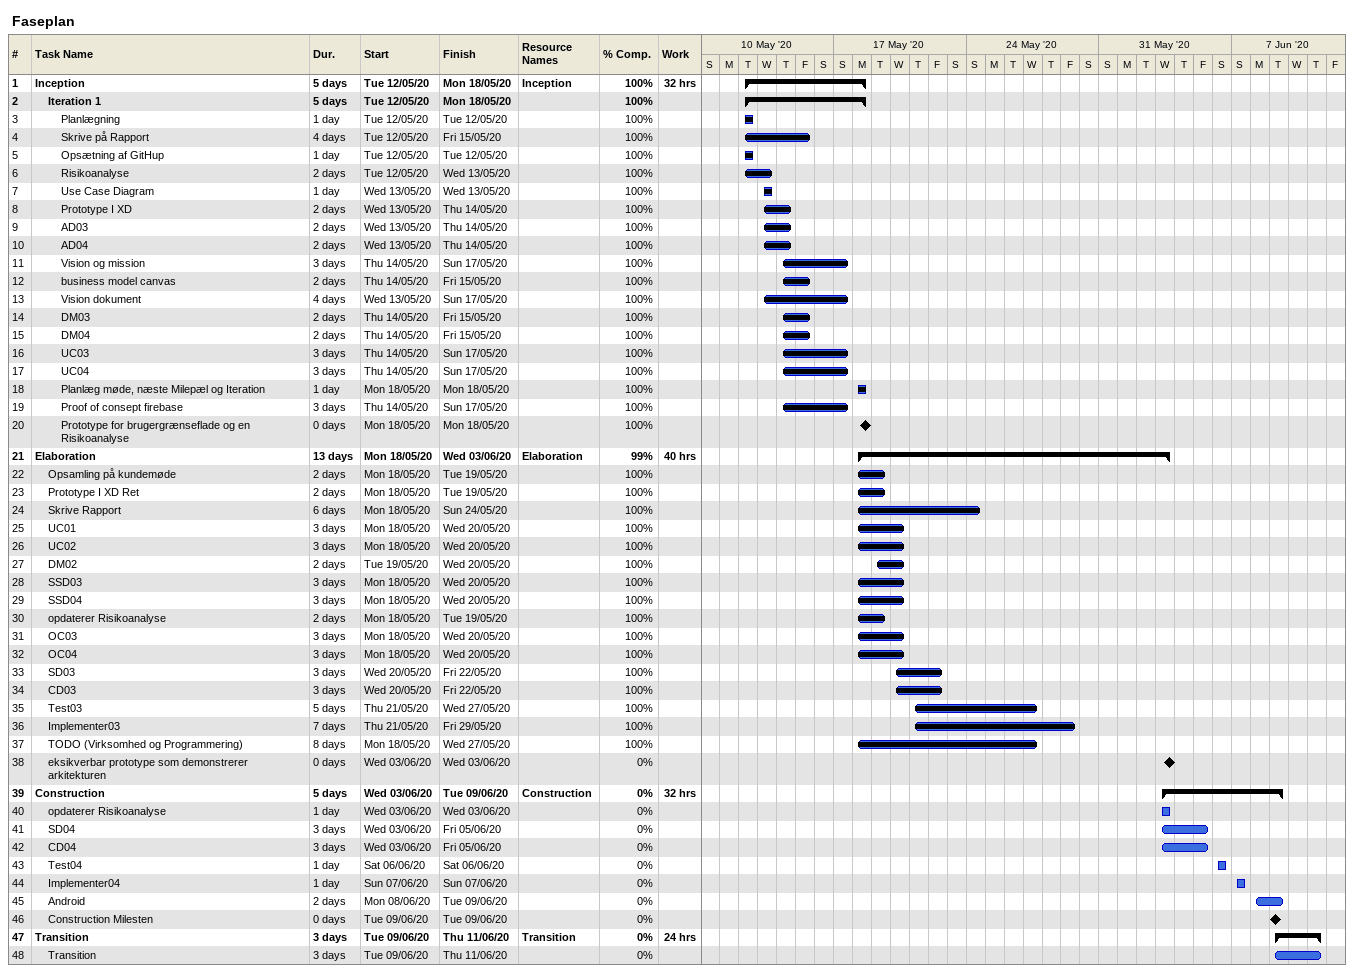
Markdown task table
Faseplan

| ID | Level | Task | Duration | Start | Finish | Resources | % complete | Work (h) |
|---|---|---|---|---|---|---|---|---|
| 1 | 1 | **Inception** | 5d | 2020-05-12 | 2020-05-18 | Inception | 100 | 32 |
| 2 | 2 | **Iteration 1** | 5d | 2020-05-12 | 2020-05-18 |  | 100 |  |
| 3 | 3 | Planlægning | 1d | 2020-05-12 | 2020-05-12 |  | 100 |  |
| 4 | 3 | Skrive på Rapport | 4d | 2020-05-12 | 2020-05-15 |  | 100 |  |
| 5 | 3 | Opsætning af GitHup | 1d | 2020-05-12 | 2020-05-12 |  | 100 |  |
| 6 | 3 | Risikoanalyse | 2d | 2020-05-12 | 2020-05-13 |  | 100 |  |
| 7 | 3 | Use Case Diagram | 1d | 2020-05-13 | 2020-05-13 |  | 100 |  |
| 8 | 3 | Prototype I XD | 2d | 2020-05-13 | 2020-05-14 |  | 100 |  |
| 9 | 3 | AD03 | 2d | 2020-05-13 | 2020-05-14 |  | 100 |  |
| 10 | 3 | AD04 | 2d | 2020-05-13 | 2020-05-14 |  | 100 |  |
| 11 | 3 | Vision og mission | 3d | 2020-05-14 | 2020-05-17 |  | 100 |  |
| 12 | 3 | business model canvas | 2d | 2020-05-14 | 2020-05-15 |  | 100 |  |
| 13 | 3 | Vision dokument | 4d | 2020-05-13 | 2020-05-17 |  | 100 |  |
| 14 | 3 | DM03 | 2d | 2020-05-14 | 2020-05-15 |  | 100 |  |
| 15 | 3 | DM04 | 2d | 2020-05-14 | 2020-05-15 |  | 100 |  |
| 16 | 3 | UC03 | 3d | 2020-05-14 | 2020-05-17 |  | 100 |  |
| 17 | 3 | UC04 | 3d | 2020-05-14 | 2020-05-17 |  | 100 |  |
| 18 | 3 | Planlæg møde, næste Milepæl og Iteration | 1d | 2020-05-18 | 2020-05-18 |  | 100 |  |
| 19 | 3 | Proof of consept firebase | 3d | 2020-05-14 | 2020-05-17 |  | 100 |  |
| 20 | 3 | Prototype for brugergrænseflade og en Risikoanalyse | 0d | 2020-05-18 | 2020-05-18 |  | 100 |  |
| 21 | 1 | **Elaboration** | 13d | 2020-05-18 | 2020-06-03 | Elaboration | 99 | 40 |
| 22 | 2 | Opsamling på kundemøde | 2d | 2020-05-18 | 2020-05-19 |  | 100 |  |
| 23 | 2 | Prototype I XD Ret | 2d | 2020-05-18 | 2020-05-19 |  | 100 |  |
| 24 | 2 | Skrive Rapport | 6d | 2020-05-18 | 2020-05-24 |  | 100 |  |
| 25 | 2 | UC01 | 3d | 2020-05-18 | 2020-05-20 |  | 100 |  |
| 26 | 2 | UC02 | 3d | 2020-05-18 | 2020-05-20 |  | 100 |  |
| 27 | 2 | DM02 | 2d | 2020-05-19 | 2020-05-20 |  | 100 |  |
| 28 | 2 | SSD03 | 3d | 2020-05-18 | 2020-05-20 |  | 100 |  |
| 29 | 2 | SSD04 | 3d | 2020-05-18 | 2020-05-20 |  | 100 |  |
| 30 | 2 | opdaterer Risikoanalyse | 2d | 2020-05-18 | 2020-05-19 |  | 100 |  |
| 31 | 2 | OC03 | 3d | 2020-05-18 | 2020-05-20 |  | 100 |  |
| 32 | 2 | OC04 | 3d | 2020-05-18 | 2020-05-20 |  | 100 |  |
| 33 | 2 | SD03 | 3d | 2020-05-20 | 2020-05-22 |  | 100 |  |
| 34 | 2 | CD03 | 3d | 2020-05-20 | 2020-05-22 |  | 100 |  |
| 35 | 2 | Test03 | 5d | 2020-05-21 | 2020-05-27 |  | 100 |  |
| 36 | 2 | Implementer03 | 7d | 2020-05-21 | 2020-05-29 |  | 100 |  |
| 37 | 2 | TODO (Virksomhed og Programmering) | 8d | 2020-05-18 | 2020-05-27 |  | 100 |  |
| 38 | 2 | eksikverbar prototype som demonstrerer arkitekturen | 0d | 2020-06-03 | 2020-06-03 |  | 0 |  |
| 39 | 1 | **Construction** | 5d | 2020-06-03 | 2020-06-09 | Construction | 0 | 32 |
| 40 | 2 | opdaterer Risikoanalyse | 1d | 2020-06-03 | 2020-06-03 |  | 0 |  |
| 41 | 2 | SD04 | 3d | 2020-06-03 | 2020-06-05 |  | 0 |  |
| 42 | 2 | CD04 | 3d | 2020-06-03 | 2020-06-05 |  | 0 |  |
| 43 | 2 | Test04 | 1d | 2020-06-06 | 2020-06-06 |  | 0 |  |
| 44 | 2 | Implementer04 | 1d | 2020-06-07 | 2020-06-07 |  | 0 |  |
| 45 | 2 | Android | 2d | 2020-06-08 | 2020-06-09 |  | 0 |  |
| 46 | 2 | Construction Milesten | 0d | 2020-06-09 | 2020-06-09 |  | 0 |  |
| 47 | 1 | **Transition** | 3d | 2020-06-09 | 2020-06-11 | Transition | 0 | 24 |
| 48 | 2 | Transition | 3d | 2020-06-09 | 2020-06-11 |  | 0 |  |
